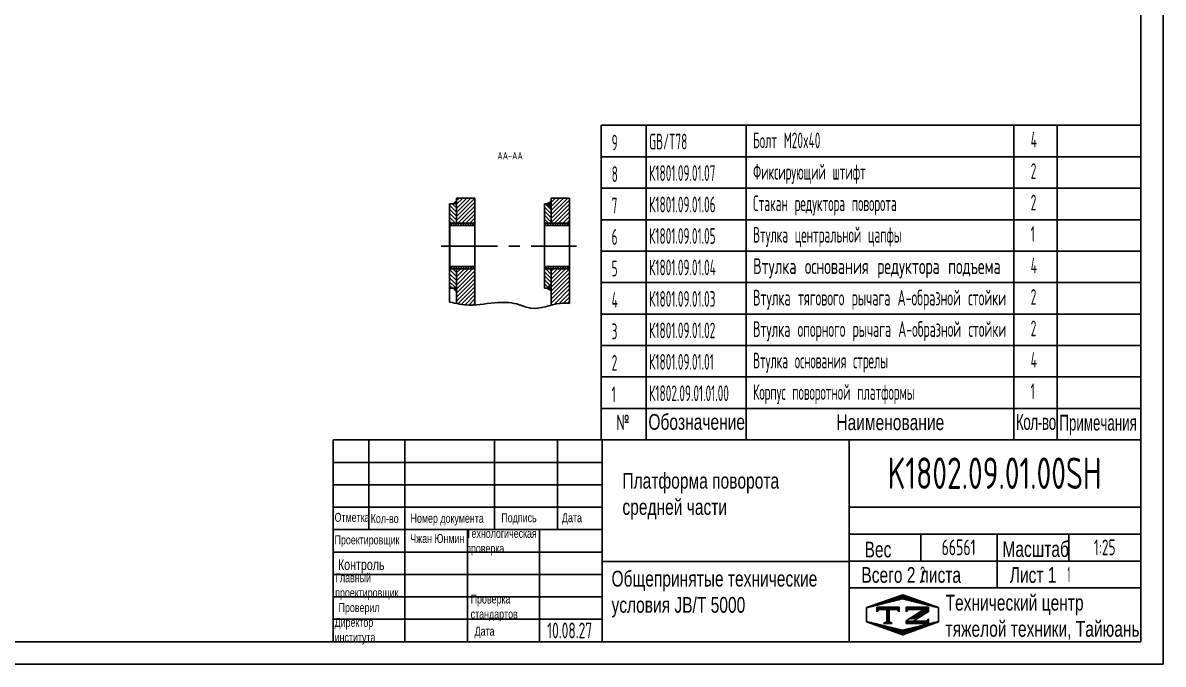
# Model space of a CAD drawing. Header units: millimetres. Extents: x 0 to 10500, y 0 to 7425.
# Drawn here: x 4159 to 10500, y 0 to 3568 of the extents above; entities that cross this region are included whole.
import ezdxf
from ezdxf.enums import TextEntityAlignment as Align

# ---------------------------------------------------------------- set-up
doc = ezdxf.new("R2010")
doc.units = ezdxf.units.MM
doc.header["$LTSCALE"] = 250
doc.linetypes.add('G', pattern=[2, 1.25, -0.25, 0.25, -0.25])
for name, color, linetype in [('01', 7, 'Continuous'), ('02', 1, 'Continuous'), ('05', 4, 'G'), ('11', 3, 'Continuous'), ('THICK', 7, 'Continuous')]:
    doc.layers.add(name, color=color, linetype=linetype)
doc.styles.add('HZLIB', font='TXT.shx', dxfattribs={"width": 0.5, "height": 87.5})
doc.styles.get("Standard").update_dxf_attribs({"font": 'isocp', "width": 0.707, "bigfont": 'intecad.shx'})
pattern_1 = [(45, (-5057.845, -4759.673), (-11.22532, 11.22532), [])]
pattern_2 = [(135, (-5057.845, -4759.673), (-11.22532, -11.22532), [])]

# ---------------------------------------------------------------- blocks, each defined once
blk = doc.blocks.new('*U40')
at = {"layer": '01'}
for points in [[(415, 5), (415, 292)], [(25, 5), (415, 5)]]:
    blk.add_lwpolyline(points, dxfattribs=at)
at = {"layer": '02'}
for points in [[(420, 0), (420, 297)], [(0, 0), (420, 0)]]:
    blk.add_lwpolyline(points, dxfattribs=at)
blk = doc.blocks.new('*X55')
at = {"color": 0}
for p, q in [((127.06, 7.8), (132.06, 7.8)), ((127.06, 7.5), (132.06, 7.5)), ((127.06, 7.2), (127.32, 7.2)), ((127.84, 5.4), (129.64, 5.4)), ((128.3, 5.7), (130.1, 5.7)), ((128.77, 6), (130.57, 6)), ((129.23, 6.3), (131.04, 6.3)), ((129.7, 6.6), (131.51, 6.6)), ((130.16, 6.9), (131.98, 6.9)), ((130.62, 7.2), (132.06, 7.2))]:
    blk.add_line(p, q, dxfattribs=at)
blk = doc.blocks.new('*X56')
at = {"color": 0}
for p, q in [((131.84, 5.1), (132.06, 5.1)), ((127.06, 4.8), (132.06, 4.8)), ((127.06, 4.5), (132.06, 4.5))]:
    blk.add_line(p, q, dxfattribs=at)
blk = doc.blocks.new('*X54')
at = {"color": 0}
for p, q in [((122.34, 4.5), (123.72, 4.5)), ((122.82, 4.8), (123.24, 4.8))]:
    blk.add_line(p, q, dxfattribs=at)
blk = doc.blocks.new('*X53')
at = {"color": 0}
for p, q in [((120.53, 7.8), (125.53, 7.8)), ((120.53, 7.5), (125.53, 7.5)), ((120.53, 7.2), (120.79, 7.2)), ((125.27, 7.2), (125.53, 7.2))]:
    blk.add_line(p, q, dxfattribs=at)
blk = doc.blocks.new('*X52')
at = {"color": 0}
for p, q in [((124.97, 10.2), (127.67, 10.2)), ((125.83, 10.5), (126.82, 10.5)), ((118.22, 7.8), (118.32, 7.8)), ((118.94, 8.1), (119.52, 8.1)), ((119.8, 8.4), (120.72, 8.4)), ((120.66, 8.7), (121.92, 8.7)), ((121.52, 9), (123.12, 9)), ((122.38, 9.3), (124.32, 9.3)), ((123.24, 9.6), (125.52, 9.6)), ((124.1, 9.9), (128.52, 9.9)), ((127.02, 9.6), (129.37, 9.6)), ((128.22, 9.3), (130.22, 9.3)), ((129.42, 9), (131.07, 9)), ((130.62, 8.7), (131.92, 8.7)), ((131.82, 8.4), (132.77, 8.4)), ((133.02, 8.1), (133.62, 8.1)), ((134.22, 7.8), (134.32, 7.8)), ((118.22, 7.5), (118.27, 7.5)), ((118.22, 7.2), (118.27, 7.2)), ((118.22, 6.9), (118.27, 6.9)), ((118.22, 6.6), (118.27, 6.6)), ((118.22, 6.3), (118.27, 6.3)), ((118.22, 6), (118.27, 6)), ((118.22, 5.7), (118.27, 5.7)), ((118.22, 5.4), (118.27, 5.4)), ((118.22, 5.1), (118.27, 5.1)), ((134.27, 7.5), (134.32, 7.5)), ((134.27, 7.2), (134.32, 7.2)), ((134.27, 6.9), (134.32, 6.9)), ((134.27, 6.6), (134.32, 6.6)), ((134.27, 6.3), (134.32, 6.3)), ((134.27, 6), (134.32, 6)), ((134.27, 5.7), (134.32, 5.7)), ((134.27, 5.4), (134.32, 5.4)), ((134.27, 5.1), (134.32, 5.1)), ((118.22, 4.8), (118.27, 4.8)), ((118.79, 4.5), (119.42, 4.5)), ((119.61, 4.2), (120.62, 4.2)), ((120.43, 3.9), (121.82, 3.9)), ((121.26, 3.6), (123.02, 3.6)), ((122.08, 3.3), (124.22, 3.3)), ((122.91, 3), (125.42, 3)), ((123.73, 2.7), (128.89, 2.7)), ((127.12, 3), (129.7, 3)), ((128.32, 3.3), (130.51, 3.3)), ((129.52, 3.6), (131.32, 3.6)), ((130.72, 3.9), (132.14, 3.9)), ((131.92, 4.2), (132.95, 4.2)), ((133.12, 4.5), (133.76, 4.5)), ((134.27, 4.8), (134.32, 4.8)), ((124.55, 2.4), (128.07, 2.4)), ((125.38, 2.1), (127.26, 2.1)), ((126.2, 1.8), (126.45, 1.8))]:
    blk.add_line(p, q, dxfattribs=at)

msp = doc.modelspace()

# ---------------------------------------------------------------- hatches: boundary and pattern name
at = {"layer": '01'}
for points in [[(6551.64, 2560.917), (6570.639, 2560.917), (6570.639, 2579.861)], [(7097.64, 2573.536), (7072.64, 2560.917), (7097.64, 2535.917)], [(6539.556, 2452.917), (6533.026, 2452.917, 0.70782783)], [(7192.386, 2452.917), (7198.916, 2452.917, -0.70782783)], [(6539.556, 2198.917), (6533.026, 2198.917, -0.70782783)], [(7192.872, 2198.917), (7199.402, 2198.917, 0.70782783)], [(7097.64, 2078.297), (7072.64, 2090.917), (7097.64, 2115.917)], [(6570.639, 2071.973), (6551.64, 2090.917), (6570.639, 2090.917)]]:
    msp.add_hatch(color=256, dxfattribs=at).paths.add_polyline_path(points)
at = {"layer": '02', "linetype": 'Continuous'}
h = msp.add_hatch(dxfattribs=at)
h.set_pattern_fill('LINE', color=1, scale=5, angle=135, style=0)
h.set_pattern_definition(pattern_2)
h.paths.add_polyline_path([(6532.639, 2090.917), (6570.639, 2090.917), (6570.639, 2198.917), (6542.639, 2198.917), (6532.639, 2188.917)])
h.paths.add_polyline_path([(6570.639, 2560.917), (6532.639, 2560.917), (6532.639, 2462.917), (6542.639, 2452.917), (6570.639, 2452.917)])
h = msp.add_hatch(dxfattribs=at)
h.set_pattern_fill('LINE', color=1, scale=5, angle=45, style=0)
h.set_pattern_definition(pattern_1)
h.paths.add_polyline_path([(6672.64, 2592.917), (6570.639, 2592.917), (6570.639, 2452.917), (6672.64, 2452.917)])
edge = h.paths.add_edge_path()
edge.add_spline(control_points=[(6570.639, 2006.413), (6594.403, 2002.042), (6628.378, 1997.182), (6662.411, 1998.019), (6672.64, 1998.618)], knot_values=[38.4212564, 38.4212564, 38.4212564, 38.4212564, 110.49035212, 141.4215314, 141.4215314, 141.4215314, 141.4215314], degree=3, periodic=0)
edge.add_line((6672.64, 1998.618), (6672.64, 2198.917))
edge.add_line((6672.64, 2198.917), (6570.639, 2198.917))
edge.add_line((6570.639, 2198.917), (6570.639, 2006.413))
h = msp.add_hatch(dxfattribs=at)
h.set_pattern_fill('LINE', color=1, scale=5, angle=135, style=0)
h.set_pattern_definition(pattern_2)
h.paths.add_polyline_path([(7059.64, 2452.917), (7097.64, 2452.917), (7097.64, 2535.917), (7072.64, 2560.917), (7059.64, 2560.917)])
h.paths.add_polyline_path([(7097.64, 2198.917), (7059.64, 2198.917), (7059.64, 2090.917), (7072.64, 2090.917), (7097.64, 2115.917)])
h = msp.add_hatch(dxfattribs=at)
h.set_pattern_fill('LINE', color=1, scale=5, angle=45, style=0)
h.set_pattern_definition(pattern_1)
h.paths.add_polyline_path([(7097.64, 2452.917), (7189.64, 2452.917), (7199.64, 2462.917), (7199.64, 2592.917), (7097.64, 2592.917)])
edge = h.paths.add_edge_path()
edge.add_spline(control_points=[(7097.64, 1997.426), (7113.917, 2001.638), (7147.947, 2009.329), (7181.955, 2007.716), (7199.64, 2006.877)], knot_values=[572.44574409, 572.44574409, 572.44574409, 572.44574409, 621.41751487, 674.47990202, 674.47990202, 674.47990202, 674.47990202], degree=3, periodic=0)
edge.add_line((7199.64, 2006.877), (7199.64, 2188.917))
edge.add_line((7199.64, 2188.917), (7189.64, 2198.917))
edge.add_line((7189.64, 2198.917), (7097.64, 2198.917))
edge.add_line((7097.64, 2198.917), (7097.64, 1997.426))
h = msp.add_hatch(dxfattribs=at)
h.set_pattern_fill('LINE', color=1, scale=3, angle=45, style=0)
h.paths.add_polyline_path([(6543.64, 2452.917), (6533.64, 2447.143), (6533.64, 2442.917, 0.41421356), (6536.64, 2439.917), (6669.64, 2439.917, 0.41421356), (6672.64, 2442.917), (6672.64, 2451.185), (6669.64, 2452.917)])
h.paths.add_polyline_path([(6669.64, 2198.917), (6672.64, 2200.649), (6672.64, 2208.917, 0.41421356), (6669.64, 2211.917), (6536.64, 2211.917, 0.41421356), (6533.64, 2208.917), (6533.64, 2204.69), (6543.64, 2198.917)])
h = msp.add_hatch(dxfattribs=at)
h.set_pattern_fill('LINE', color=1, scale=3, angle=45, style=0)
h.paths.add_polyline_path([(7188.64, 2198.917), (7198.64, 2204.69), (7198.64, 2208.917, 0.41421356), (7195.64, 2211.917), (7062.64, 2211.917, 0.41421356), (7059.64, 2208.917), (7059.64, 2200.649), (7062.64, 2198.917)])
h.paths.add_polyline_path([(7062.64, 2452.917), (7059.64, 2451.185), (7059.64, 2442.917, 0.41421356), (7062.64, 2439.917), (7195.64, 2439.917, 0.41421356), (7198.64, 2442.917), (7198.64, 2447.143), (7188.64, 2452.917)])

# ---------------------------------------------------------------- linework, layer by layer
for p, q in [((7375, 2997.66), (7375, 1247.66)), ((7375, 2997.66), (10375, 2997.66)), ((7625, 2997.66), (7625, 1247.66)), ((8181.876, 2997.66), (8181.876, 1247.66)), ((9668.718, 2997.66), (9668.718, 1247.66)), ((9910.821, 2997.66), (9910.821, 1247.66)), ((10375, 2997.66), (10375, 1247.66)), ((7375, 2822.66), (10375, 2822.66)), ((7375, 2647.66), (10375, 2647.66)), ((7375, 2472.66), (10375, 2472.66)), ((7375, 2297.66), (10375, 2297.66)), ((7375, 2122.66), (10375, 2122.66)), ((7375, 1947.66), (10375, 1947.66)), ((7375, 1772.66), (10375, 1772.66)), ((7375, 1597.66), (10375, 1597.66)), ((7375, 1422.66), (10375, 1422.66)), ((7375, 1247.66), (10375, 1247.66))]:
    msp.add_line(p, q)
at = {"layer": '01'}
for p, q in [((6532.639, 2090.917), (6532.639, 2560.917)), ((6570.64, 2560.917), (6532.639, 2560.917)), ((6551.64, 2560.917), (6570.639, 2579.861)), ((6672.64, 2592.917), (6570.639, 2592.917)), ((6570.639, 2452.917), (6570.639, 2592.917)), ((6672.64, 1998.618), (6672.64, 2592.917)), ((7059.64, 2090.917), (7059.64, 2560.917)), ((7059.64, 2560.917), (7072.64, 2560.917)), ((7072.64, 2560.917), (7097.64, 2573.536)), ((7097.64, 2535.917), (7072.64, 2560.917)), ((7097.64, 2592.917), (7199.64, 2592.917)), ((7097.64, 2452.917), (7097.64, 2592.917)), ((7199.64, 2006.877), (7199.64, 2592.917)), ((7097.64, 2535.917), (7097.64, 2452.917)), ((6542.639, 2198.917), (6542.639, 2199.494)), ((6570.639, 2006.413), (6570.639, 2198.917)), ((7097.64, 1997.426), (7097.64, 2198.917)), ((7097.64, 2198.917), (7097.64, 2115.917)), ((7097.64, 2115.917), (7072.64, 2090.917)), ((7097.64, 2115.917), (7072.64, 2090.917)), ((6570.64, 2090.917), (6532.639, 2090.917)), ((6551.64, 2090.917), (6570.639, 2071.973)), ((7072.64, 2090.917), (7059.64, 2090.917)), ((7072.64, 2090.917), (7097.64, 2078.297))]:
    msp.add_line(p, q, dxfattribs=at)
at = {"layer": '01', "color": 7, "linetype": 'Continuous'}
for p, q in [((6672.64, 2452.917), (6532.639, 2452.917)), ((6543.64, 2452.917), (6533.64, 2447.143)), ((6533.64, 2447.143), (6533.64, 2204.69)), ((6536.64, 2439.917), (6669.64, 2439.917)), ((6672.64, 2452.917), (6542.639, 2452.917)), ((6542.639, 2452.917), (6669.64, 2452.917)), ((6669.64, 2452.917), (6672.64, 2451.185)), ((6672.64, 2451.185), (6672.64, 2200.649)), ((7059.64, 2452.917), (7097.64, 2452.917)), ((7059.64, 2452.917), (7189.64, 2452.917)), ((7059.64, 2452.917), (7199.64, 2452.917)), ((7062.64, 2452.917), (7059.64, 2451.185)), ((7059.64, 2451.185), (7059.64, 2200.649)), ((7189.64, 2452.917), (7062.64, 2452.917)), ((7195.64, 2439.917), (7062.64, 2439.917)), ((7189.64, 2452.917), (7097.64, 2452.917)), ((7188.64, 2452.917), (7198.64, 2447.143)), ((7198.64, 2447.143), (7198.64, 2204.69)), ((6672.64, 2198.917), (6532.639, 2198.917)), ((6543.64, 2198.917), (6533.64, 2204.69)), ((6536.64, 2211.917), (6669.64, 2211.917)), ((6672.64, 2198.917), (6542.639, 2198.917)), ((6542.639, 2198.917), (6669.64, 2198.917)), ((6669.64, 2198.917), (6672.64, 2200.649)), ((7062.64, 2198.917), (7059.64, 2200.649)), ((7059.64, 2198.917), (7097.64, 2198.917)), ((7059.64, 2198.917), (7189.64, 2198.917)), ((7059.64, 2198.917), (7199.64, 2198.917)), ((7195.64, 2211.917), (7062.64, 2211.917)), ((7189.64, 2198.917), (7062.64, 2198.917)), ((7189.64, 2198.917), (7097.64, 2198.917)), ((7188.64, 2198.917), (7198.64, 2204.69)), ((6532.639, 2013.955), (6532.639, 2090.917))]:
    msp.add_line(p, q, dxfattribs=at)
at = {"layer": '01'}
for centre, start, end in [((6536.291, 2454.067), 199.4161551, 340.5838449), ((7195.651, 2454.067), 199.4161551, 340.5838449), ((6536.291, 2197.766), 19.4161551, 160.5838449), ((7196.137, 2197.766), 19.4161551, 160.5838449)]:
    msp.add_arc(centre, 3.462, start, end, dxfattribs=at)
at = {"layer": '01', "color": 7, "linetype": 'Continuous'}
for centre, start, end in [((6536.64, 2442.917), 180, 270), ((6669.64, 2442.917), 270, 0), ((7062.64, 2442.917), 180, 270), ((7195.64, 2442.917), 270, 0), ((6536.64, 2208.917), 90, 180), ((6669.64, 2208.917), 0, 90), ((7062.64, 2208.917), 90, 180), ((7195.64, 2208.917), 0, 90)]:
    msp.add_arc(centre, 3, start, end, dxfattribs=at)
at = {"layer": '02'}
msp.add_spline([(6532.639, 2013.955), (6641.976, 1998.03), (6801.324, 2012.185), (6919.95, 1999.799), (6983.689, 1980.336), (7146.578, 2006.877), (7199.64, 2006.877)], degree=3, dxfattribs=at)
at = {"layer": '05', "color": 4, "linetype": 'G'}
msp.add_line((6486.018, 2326.126), (7237.284, 2326.126), dxfattribs=at)
at = {"layer": 'THICK'}
for p, q in [((5884.36, 1247.66), (5884.36, 125)), ((5884.36, 1247.66), (10375, 1247.66)), ((6083.879, 1247.119), (6083.879, 1247.66)), ((6083.944, 748.7), (6083.944, 1247.66)), ((6283.528, 125), (6283.528, 1247.66)), ((6782.488, 748.7), (6782.488, 1247.66)), ((7131.76, 748.7), (7131.76, 1247.66)), ((7381.24, 125), (7381.24, 1247.66)), ((8753.38, 125), (8753.38, 1247.66)), ((10375, 125), (10375, 1247.66)), ((5884.36, 873.44), (7381.24, 873.44)), ((8753.38, 873.44), (10375, 873.44)), ((5884.36, 748.7), (7381.24, 748.7)), ((6632.8, 125), (6632.8, 748.7)), ((7031.968, 125), (7031.968, 748.7)), ((8753.38, 723.752), (10375, 723.752)), ((9152.548, 574.064), (9152.548, 723.752)), ((9576.664, 424.376), (9576.664, 723.752)), ((9975.832, 574.064), (9975.832, 723.752)), ((7381.24, 571.901), (8753.38, 571.901)), ((8753.38, 574.064), (10375, 574.064)), ((8753.38, 424.376), (10375, 424.376)), ((5884.36, 125), (10375, 125))]:
    msp.add_line(p, q, dxfattribs=at)
at = {"layer": 'THICK', "color": 3}
for p, q in [((5884.36, 1122.92), (7381.24, 1122.92)), ((5884.36, 998.18), (7381.24, 998.18)), ((5884.36, 623.96), (7381.24, 623.96)), ((5884.36, 499.22), (7381.24, 499.22)), ((8849.482, 314.757), (9051.686, 385.184)), ((9051.686, 385.184), (9251.265, 314.757)), ((5884.36, 374.48), (7381.24, 374.48)), ((8850.795, 313.171), (9050.379, 363.067)), ((8907.152, 292.135), (8907.152, 317.083)), ((8907.152, 317.083), (9031.892, 317.083)), ((9031.892, 317.083), (9031.892, 292.135)), ((9050.379, 363.067), (9249.963, 313.171)), ((9070.089, 317.083), (9070.089, 292.135)), ((9070.089, 317.083), (9194.829, 317.083)), ((9194.829, 317.083), (9194.829, 292.135)), ((8849.482, 236.326), (8849.482, 314.757)), ((8850.795, 238.327), (8850.795, 313.171)), ((8919.626, 304.609), (8907.152, 292.135)), ((9019.418, 304.609), (8919.626, 304.609)), ((8964.063, 304.728), (8964.063, 236.301)), ((8969.52, 304.728), (8969.52, 236.301)), ((8975.757, 304.728), (8975.757, 236.301)), ((9031.892, 292.135), (9019.418, 304.609)), ((9070.089, 292.135), (9082.563, 304.609)), ((9168.319, 304.609), (9070.089, 241.053)), ((9082.563, 304.609), (9168.319, 304.609)), ((9194.825, 292.373), (9130.92, 251.473)), ((9249.963, 313.171), (9249.963, 238.327)), ((9251.265, 314.757), (9251.265, 236.326)), ((5884.36, 249.74), (7381.24, 249.74)), ((9051.686, 162.697), (8849.482, 236.326)), ((9050.379, 188.431), (8850.795, 238.327)), ((8969.52, 242.003), (8945.352, 226.797)), ((8945.352, 226.797), (8969.52, 226.797)), ((8969.52, 242.003), (8993.688, 226.797)), ((8993.688, 226.797), (8969.52, 226.797)), ((9249.963, 238.327), (9050.379, 188.431)), ((9251.265, 236.326), (9051.686, 162.697)), ((9070.089, 241.053), (9070.089, 226.797)), ((9070.089, 226.797), (9194.825, 226.797)), ((9130.92, 251.473), (9111.854, 239.271)), ((9182.351, 239.271), (9111.854, 239.271)), ((9194.825, 251.745), (9182.351, 239.271)), ((9194.825, 226.797), (9194.825, 251.745))]:
    msp.add_line(p, q, dxfattribs=at)
for p in [(5884.36, 249.74), (5884.36, 125)]:
    msp.add_point(p, dxfattribs=at)

# ---------------------------------------------------------------- block references
at = {"layer": '01', "xscale": 25, "yscale": 25, "zscale": 25}
msp.add_blockref('*U40', (0, 0), dxfattribs=at)
at = {"layer": 'THICK', "color": 3, "xscale": 24.94800000000032, "yscale": 24.94799999999987, "zscale": 24.948}
for name in ['*X52', '*X53', '*X55', '*X54', '*X56']:
    msp.add_blockref(name, (5900.138, 118.905), dxfattribs=at)

# ---------------------------------------------------------------- texts
at = {"style": 'HZLIB', "width": 0.5}
for s, p in [('9', (7433.333, 2857.66)), ('GB/T78', (7641.801, 2863.291)), ('Болт M20x40', (8219.916, 2870.286)), ('4', (9763.457, 2874.257)), ('8', (7433.333, 2682.66)), ('К1801.09.01.07', (7641.801, 2688.301)), ('Фиксирующий штифт', (8219.916, 2695.296)), ('2', (9763.457, 2699.267)), ('К1801.09.01.06', (7641.801, 2513.311)), ('Стакан редуктора поворота', (8219.916, 2520.306)), ('2', (9763.457, 2524.277)), ('7', (7433.333, 2507.66)), ('6', (7433.333, 2332.66)), ('К1801.09.01.05', (7641.801, 2338.321)), ('Втулка центральной цапфы', (8219.916, 2345.316)), ('1', (9763.457, 2349.287)), ('5', (7433.333, 2157.66)), ('К1801.09.01.04', (7641.801, 2163.331)), ('4', (9763.457, 2174.297)), ('4', (7433.333, 1982.66)), ('К1801.09.01.03', (7641.801, 1988.341)), ('2', (9763.457, 1999.307)), ('2', (9763.457, 1824.317)), ('3', (7433.333, 1807.66)), ('К1801.09.01.02', (7641.801, 1813.351)), ('2', (7433.333, 1632.66)), ('К1801.09.01.01', (7641.801, 1638.361)), ('Втулка основания стрелы', (8219.916, 1645.356)), ('4', (9763.457, 1649.327)), ('1', (7433.333, 1457.66)), ('К1802.09.01.01.00', (7641.801, 1463.371)), ('Корпус поворотной платформы', (8219.916, 1470.366)), ('1', (9763.457, 1474.337))]:
    msp.add_text(s, height=87.5, dxfattribs=at).set_placement(p)
at = {"style": 'HZLIB'}
for s, width, p, p2 in [('Втулка основания редуктора подъема', 0.467313, (8219.916, 2170.326), (9596.544, 2170.326)), ('Втулка тягового рычага А-образной стойки', 0.412363, (8219.916, 1995.336), (9627.106, 1995.336)), ('Втулка опорного рычага А-образной стойки', 0.410609, (8219.916, 1820.346), (9627.106, 1820.346))]:
    msp.add_text(s, height=87.5, dxfattribs=dict(at, width=width)).set_placement(p, p2, align=Align.FIT)
at = {"layer": '01', "attachment_point": 1}
for s, insert, char_height in [('{\\fArial|b0|i0|c204|p34;Обозначение}', (7637.567, 1391.629), 87.5), ('{\\fArial|b0|i0|c204|p34;\\W0.607;\\T0.95;Кол-во}', (9681.304, 1391.035), 87.5), ('{\\fArial|b0|i0|c204|p34;\\W0.607;Примечания}', (9922.701, 1387.24), 87.5), ('{\\fArial|b0|i0|c204|p34;\\C3;Платформа поворота\\Pсредней части}', (7493.249, 1064.225), 87.5), ('{\\fArial|b0|i0|c204|p34;Отметка}', (5892.847, 841.889), 50), ('{\\fArial|b0|i0|c204|p34;Кол-во}', (6093.839, 835.047), 50), ('{\\fArial|b0|i0|c204|p34;Номер документа}', (6315.356, 836.628), 50), ('{\\fArial|b0|i0|c204|p34;Подпись}', (6820.098, 839.789), 50), ('{\\fArial|b0|i0|c204|p34;Дата}', (7157.12, 839.789), 50), ('{\\fArial|b0|i0|c204|p34;Проектировщик}', (5892.892, 716.479), 50), ('{\\fArial|b0|i0|c204|p34;\\C3;Чжан Юнмин}', (6313.882, 724.433), 50), ('{\\fArial|b0|i0|c204|p34;Технологическая\\Pпроверка}', (6624.117, 752.76), 50), ('{\\fArial|b0|i0|c204|p34;Вес}', (8839.7, 681.832), 87.5), ('{\\fArial|b0|i0|c204|p34;Масштаб}', (9606.198, 684.359), 87.5), ('{\\fArial|b0|i0|c204|p34;Главный\\Pпроектировщик}', (5896.054, 505.984), 50), ('{\\fArial|b0|i0|c204|p34;Общепринятые технические\\Pусловия \\fArial|b0|i0|c0|p34;JB/T 5000}', (7432.532, 519.673), 87.5), ('{\\fArial|b0|i0|c204|p34;Всего 2 листа}', (8821.992, 540.291), 87.5), ('{\\fArial|b0|i0|c204|p34;Лист 1}', (9646.674, 540.291), 87.5), ('{\\fArial|b0|i0|c204|p34;Проверка\\Pстандартов}', (6649.434, 387.573), 50), ('{\\fArial|b0|i0|c204|p34;Технический центр\\Pтяжелой техники, Тайюань}', (9289.986, 386.112), 87.5), ('{\\fArial|b0|i0|c204|p34;Проверил}', (5915.041, 339.989), 50), ('{\\fArial|b0|i0|c204|p34;Директор\\Pинститута}', (5892.889, 257.782), 50), ('{\\fArial|b0|i0|c204|p34;Дата}', (6671.585, 208.649), 50)]:
    msp.add_mtext(s, dxfattribs=dict(at, insert=insert, char_height=char_height))
for s, insert, char_height, width in [('{\\Fisocp,intecad|c204;№}', (7458.849, 1388.761), 87.5, 3.21714), ('{\\fArial|b0|i0|c204|p34;Наименование}', (8682.632, 1389.455), 87.5, 3.21714), ('{\\fArial|b0|i0|c204|p34;Контроль}', (5911.879, 583.684), 60, 1.58227)]:
    msp.add_mtext(s, dxfattribs=dict(at, insert=insert, char_height=char_height, width=width))
at = {"layer": '11'}
for s, height, width, p, p2 in [('K1802.09.01.00SH', 175, 0.696133, (8968.095, 975), (10156.905, 975)), ('66561', 87.5, 0.686765, (9267.855, 606.25), (9457.145, 606.25)), ('1:25', 87.5, 0.656293, (10114.949, 606.25), (10235.051, 606.25)), ('2', 87.5, 0.562593, (9147.484, 456.25), (9177.516, 456.25)), ('1', 87.5, 0.404, (9968.814, 456.25), (9981.186, 456.25)), ('10.08.27', 87.5, 0.642055, (7075, 143.75), (7325, 143.75))]:
    msp.add_text(s, height=height, dxfattribs=dict(at, width=width)).set_placement(p, p2, align=Align.FIT)
at = {"layer": '11', "color": 3, "linetype": 'Continuous', "insert": (6797.878, 2849.911), "char_height": 42, "width": 282.561, "attachment_point": 1}
msp.add_mtext('AA-AA', dxfattribs=at)

doc.saveas('drawing.dxf')
